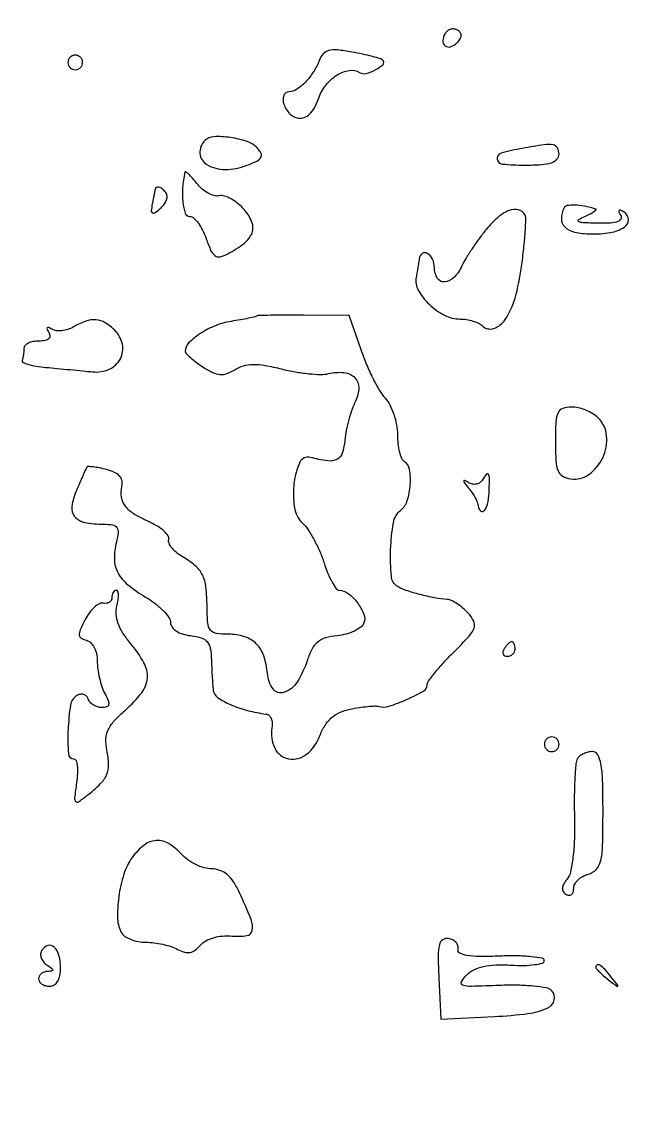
# Model space of a CAD drawing. Extents: x 0 to 5034, y 0 to 2560.
# Drawn here: x 2934.7 to 3018, y 1870.3 to 2019.5 of the extents above; entities that cross this region are included whole.
import ezdxf

# ---------------------------------------------------------------- set-up
doc = ezdxf.new("R2010")
doc.units = 0

msp = doc.modelspace()

# ---------------------------------------------------------------- linework, layer by layer
for points in [[(3315.229798, 2294.725646, 0.000021), (3228.5, 2295.347967, -0.000415)], [(3008.131203, 1867.850738, 0.001608), (2944, 1868.496437, -0.000206), (2910.429813, 1868.740272, -0.000193), (2876.13125, 1869.016786, -0.000192), (2845.700608, 1869.285571, -0.000665), (2826, 1869.493352, 0.000469), (2806.850481, 1869.702813, 0.000156), (2778.80625, 1869.974477, 0.000156), (2747.741249, 1870.25603, 0.000177), (2718, 1870.50579, -0.00022), (2688.405137, 1870.756828, -0.000198), (2657.78125, 1871.042184, -0.000198), (2630.339506, 1871.319656, -0.000631), (2612, 1871.535525, 0.000485), (2593.914008, 1871.753706, 0.000163), (2567.540625, 1872.037671, 0.000162), (2538.371653, 1872.332731, 0.000186), (2510.5, 1872.595233, -0.00021), (2483.435139, 1872.851407, -0.000217), (2456.690625, 1873.127387, -0.000209), (2433.539205, 1873.386038, -0.000941)]]:
    msp.add_lwpolyline(points, format="xyb")
for points in [[(2992.468963, 2017.949781, 0.116221), (2992.141241, 2016.967994, 0.258096), (2992.448742, 2016.268926, 0.251496), (2993.214666, 2016.146534, 0.113251), (2994.103799, 2016.703799, 0.053431), (2994.515485, 2017.214314, 0.136091), (2994.655459, 2017.664644, 0.169261), (2994.531428, 2018.059296, 0.094625), (2994.156231, 2018.403444, 0.105525), (2993.716563, 2018.560607, 0.099247), (2993.240657, 2018.529717, 0.096292), (2992.801911, 2018.315254, 0.09291)], [(2941, 2014, 0.099038), (2941.076342, 2013.618362, 0.097945), (2941.29375, 2013.29375, 0.097945), (2941.618362, 2013.076342, 0.099038), (2942, 2013, 0.099038), (2942.381638, 2013.076342, 0.097945), (2942.70625, 2013.29375, 0.097945), (2942.923658, 2013.618362, 0.099038), (2943, 2014, 0.099038), (2942.923658, 2014.381638, 0.097945), (2942.70625, 2014.70625, 0.097945), (2942.381638, 2014.923658, 0.099038), (2942, 2015, 0.099038), (2941.618362, 2014.923658, 0.097945), (2941.29375, 2014.70625, 0.097945), (2941.076342, 2014.381638, 0.099038)], [(2975.292897, 2014.297762, -0.0511), (2974.500106, 2012.714401, -0.049925), (2973.397339, 2011.311225, -0.05467), (2972.204839, 2010.31551, -0.14768), (2971.159912, 2010, 0.325111), (2970.444713, 2009.48, 0.1637), (2970.457699, 2008.305053, 0.107696), (2971.253795, 2007.00699, 0.166608), (2972.41196, 2006.410042, 0.123799), (2973.228488, 2006.492477, 0.104198), (2973.96936, 2006.951422, 0.078534), (2974.61831, 2007.801904, 0.039926), (2975.162413, 2009.036054, -0.082395), (2976.16417, 2010.870423, -0.084708), (2977.696573, 2012.262685, -0.100515), (2979.369083, 2012.907829, -0.182322), (2980.788797, 2012.630531, 0.205379), (2981.669361, 2012.498843, 0.057479), (2982.995202, 2013.015388, 0.073082), (2983.984771, 2013.740306, 0.432624), (2983.97104, 2014.312967, 0.111344), (2983.618323, 2014.509535, 0.008001), (2982.53297, 2014.810676, 0.010918), (2981.212659, 2015.12374, 0.008024), (2979.736943, 2015.415103, 0.018699), (2977.726494, 2015.701475, 0.087828), (2976.566703, 2015.618861, 0.149193), (2975.825356, 2015.171932, 0.092759)], [(2959.669626, 2003.336293, 0.218141), (2959.016494, 2001.578986, 0.246486), (2959.959923, 2000.064267, 0.136674), (2962.45467, 1999.403951, 0.087826), (2965.414073, 1999.967331, 0.021973), (2966.766299, 2000.55065, 0.140967), (2967.315363, 2001.04329, 0.254875), (2967.34824, 2001.587857, 0.078293), (2966.870573, 2002.293469, 0.123306), (2965.467725, 2003.200713, 0.046251), (2963.17456, 2003.752792, 0.045304), (2960.90218, 2003.873959, 0.189242)], [(3003, 2002.279142, 0.023851), (3000.084216, 2001.611167, 0.373203), (2999.562924, 2000.821569, 0.350229), (3000.271192, 2000.140038, 0.023105), (3003.3, 2000, 0.015532), (3005.588372, 2000.071102, 0.061781), (3006.966667, 2000.329787, 0.125112), (3007.718295, 2000.798783, 0.193359), (3008, 2001.5, 0.127847), (3007.777292, 2002.35676, 0.230871), (3007.19539, 2002.762058, 0.075849), (3005.962628, 2002.765976, 0.00732)], [(2956.950562, 1999, 0.038013), (2956.643512, 1996.917135, 0.045368), (2956.683785, 1994.933534, 0.052848), (2957.013147, 1993.436591, 0.322707), (2957.619153, 1993, -0.187553), (2958.147412, 1992.794623, -0.048589), (2958.768843, 1992.103148, -0.042532), (2959.374227, 1991.115704, -0.032397), (2959.868671, 1989.946886, 0.02182), (2960.514531, 1988.32545, 0.134951), (2961.080751, 1987.640767, 0.213461), (2961.775457, 1987.506492, 0.065522), (2962.798741, 1987.892289, 0.04055), (2965.07568, 1989.359627, 0.139778), (2966.113638, 1990.755078, 0.187395), (2966.100783, 1992.229273, 0.084006), (2965.076638, 1993.911635, 0.042519), (2964.229859, 1994.734967, 0.04551), (2963.274088, 1995.382433, 0.050256), (2962.355122, 1995.775341, 0.127082), (2961.634671, 1995.811969, -0.119987), (2960.940441, 1995.837543, -0.057622), (2960.111229, 1996.179141, -0.052303), (2959.283465, 1996.758169, -0.05124), (2958.587515, 1997.5, 0.014727), (2957.994431, 1998.232576, 0.029763), (2957.478048, 1998.765625, 0.043223), (2957.095641, 1999.05959, 0.519794)], [(2952.923489, 1996.75, 0.022627), (2952.879465, 1996.578838, 0.001278), (2952.768639, 1996.042982, 0.001959), (2952.640817, 1995.40412, 0.001435), (2952.503782, 1994.694193, 0.020367), (2952.366074, 1993.76469, 0.292577), (2952.508535, 1993.479244, 0.295382), (2952.825868, 1993.490613, 0.020624), (2953.569283, 1994.057499, 0.053729), (2954.06743, 1994.570492, 0.066817), (2954.403198, 1995.143652, 0.080372), (2954.533867, 1995.6868, 0.158628), (2954.429973, 1996.113307, 0.058821), (2954.014609, 1996.636426, 0.095878), (2953.545492, 1996.951231, 0.167479), (2953.158717, 1996.977568, 0.257983)], [(3008.689105, 1994.160933, 0.105834), (3008.326792, 1992.671292, 0.209427), (3008.775158, 1991.565396, 0.143036), (3010.088985, 1990.867002, 0.044278), (3012.335988, 1990.605303, 0.048883), (3015.003024, 1990.792953, 0.102368), (3016.93191, 1991.545439, 0.259656), (3017.468806, 1992.560005, 0.254238), (3016.89405, 1993.565481, 0.025211), (3016.401046, 1993.836839, 0.295997), (3016.193627, 1993.811237, 0.339828), (3016.151809, 1993.621791, 0.028924), (3016.404508, 1993.154508, -0.252658), (3016.433598, 1992.658815, -0.202073), (3016.031007, 1992.294388, -0.071899), (3015.023746, 1992.097167, -0.017065), (3013.309017, 1992.070285, -0.006171), (3011.293391, 1992.132368, -0.108321), (3010.664955, 1992.298828, -0.583203), (3010.654499, 1992.559388, -0.037291), (3011.5, 1993, 0.014342), (3012.233653, 1993.340508, 0.031923), (3012.765625, 1993.650094, 0.0617), (3013.034781, 1993.883374, 0.552377), (3013, 1994.006226, 0.023809), (3011.462016, 1994.379274, 0.038639), (3010.126458, 1994.530989, 0.045677), (3009.116163, 1994.474943, 0.248593)], [(2998.09696, 1991.25, 0.014407), (2997.147237, 1990.0325, 0.010948), (2996.175168, 1988.646875, 0.011095), (2995.320164, 1987.306092, 0.025291), (2994.750177, 1986.25, -0.079776), (2993.657746, 1984.66531, -0.187519), (2992.377214, 1984.066683, -0.28107), (2991.393929, 1984.580387, -0.136172), (2991, 1986, 0.109369), (2990.742122, 1987.16484, 0.149393), (2990.027777, 1987.959323, 0.29569), (2989.327495, 1987.936115, 0.218639), (2988.923489, 1987.25, -0.012213), (2988.872406, 1986.847012, -0.003093), (2988.769396, 1986.195014, -0.003153), (2988.64237, 1985.451393, -0.003182), (2988.506359, 1984.71175, 0.176445), (2988.794056, 1982.941099, 0.074677), (2990.290449, 1981.010808, 0.071303), (2992.392935, 1979.510109, 0.119957), (2994.488561, 1979, -0.039113), (2995.366643, 1978.931207, -0.034852), (2996.258827, 1978.726025, -0.036548), (2997.036463, 1978.425496, -0.083783), (2997.55, 1978.067321, 0.283921), (2999.091518, 1977.717882, 0.165257), (3000.644403, 1978.917908, 0.078211), (3001.993376, 1981.865316, 0.03373), (3002.878137, 1986.10604, 0.007809), (3003.186768, 1988.610165, 0.011141), (3003.376337, 1990.842087, 0.00729), (3003.465345, 1992.700005, 0.142636), (3003.324867, 1993.25, 0.203811), (3002.440287, 1993.902102, 0.150757), (3001.213456, 1993.820861, 0.089162), (2999.712692, 1992.914641, 0.039628)], [(2966.709435, 1979.386754, -0.136985), (2966.531284, 1979.292408, -0.003333), (2965.612347, 1979.098375, -0.007009), (2964.522177, 1978.89164, -0.004681), (2963.268767, 1978.68418, 0.05717), (2961.125924, 1978.093709, 0.048778), (2959.04675, 1977.009744, 0.051639), (2957.472395, 1975.733384, 0.199164), (2957, 1974.594482, 0.196754), (2957.120362, 1974.300453, 0.017714), (2957.709921, 1973.742033, 0.020919), (2958.490966, 1973.109109, 0.014789), (2959.416752, 1972.46259, 0.030833), (2960.743059, 1971.706022, 0.093335), (2961.740572, 1971.429288, 0.10941), (2962.677126, 1971.555034, 0.051753), (2963.777724, 1972.093259, -0.070184), (2964.953333, 1972.615589, -0.065701), (2966.254685, 1972.807954, -0.04783), (2967.890625, 1972.676723, -0.017762), (2970.150538, 1972.192312, 0.01836), (2971.989845, 1971.800357, 0.018325), (2973.85411, 1971.544109, 0.018509), (2975.494936, 1971.440706, 0.065933), (2976.539566, 1971.551594, -0.08343), (2978.663475, 1971.70255, -0.175485), (2980.137342, 1971.003362, -0.203414), (2980.689421, 1969.617361, -0.111749), (2980.239056, 1967.815036, 0.032678), (2979.770376, 1966.712989, 0.017447), (2979.329993, 1965.298792, 0.017299), (2978.979418, 1963.817538, 0.025755), (2978.785269, 1962.5, -0.053122), (2978.420985, 1960.711642, -0.202384), (2977.697302, 1959.863645, -0.152922), (2976.433813, 1959.657844, -0.02736), (2974.061928, 1960.130592, 0.361069), (2972.63483, 1959.456015, 0.080041), (2971.839418, 1956.652854, 0.066849), (2971.895484, 1953.30688, 0.165336), (2973.009453, 1951.156462, -0.055271), (2973.756338, 1950.261118, -0.021857), (2974.583281, 1948.885023, -0.021313), (2975.354784, 1947.307194, -0.024996), (2975.944791, 1945.75, 0.019249), (2976.470341, 1944.313322, 0.028363), (2977.049562, 1943.101562, 0.02748), (2977.607201, 1942.207253, 0.244267), (2978.006124, 1942, -0.166921), (2979.230544, 1941.579521, -0.066083), (2980.495125, 1940.29413, -0.06673), (2981.364887, 1938.746476, -0.188471), (2981.372399, 1937.528072, -0.14034), (2980.947292, 1936.963344, -0.051042), (2980.082108, 1936.439214, -0.045611), (2978.963508, 1936.028965, -0.040338), (2977.7419, 1935.807011, 0.044704), (2976.161273, 1935.505568, 0.101638), (2975.088035, 1934.946314, 0.100522), (2974.315007, 1934.004844, 0.043095), (2973.677068, 1932.5, -0.06148), (2972.26873, 1929.489985, -0.172558), (2970.469575, 1928.068648, -0.3306), (2968.988297, 1928.545939, -0.1353), (2968.216987, 1930.648887, 0.060289), (2967.723604, 1933.045795, 0.115729), (2966.696974, 1934.705813, 0.123384), (2965.090893, 1935.67065, 0.073994), (2962.877555, 1936, -0.036882), (2961.214842, 1936.122815, -0.193943), (2960.440501, 1936.577128, -0.145934), (2960.075374, 1937.526229, -0.018339), (2959.984687, 1939.75, 0.026042), (2959.832836, 1942.451252, 0.089999), (2959.337485, 1944.124985, 0.103862), (2958.32926, 1945.386567, 0.041308), (2956.5, 1946.656942, -0.044265), (2955.753705, 1947.181784, -0.053569), (2955.16276, 1947.800586, -0.062593), (2954.801868, 1948.416084, -0.159278), (2954.756204, 1948.925554, 0.206391), (2954.662819, 1949.437135, 0.058698), (2954.127513, 1950.066412, 0.048592), (2953.292671, 1950.703099, 0.035126), (2952.256204, 1951.248258, -0.030949), (2950.095211, 1952.361975, -0.091512), (2948.845295, 1953.458819, -0.129777), (2948.31139, 1954.687548, -0.096805), (2948.37254, 1956.170319, 0.111738), (2948.381518, 1956.939462, 0.133425), (2948.050226, 1957.581819, 0.10103), (2947.348802, 1958.091062, 0.045203), (2946.267544, 1958.468987, 0.012095), (2945.295047, 1958.688208, 0.018818), (2944.446684, 1958.825024, 0.013595), (2943.760443, 1958.890466, 0.281468), (2943.584482, 1958.798668, 0.029202), (2943.470584, 1958.581387, 0.001072), (2943.089436, 1957.73311, 0.001952), (2942.644658, 1956.726984, 0.001369), (2942.151311, 1955.590642, 0.064433), (2941.541571, 1953.455513, 0.210644), (2941.918613, 1952.070201, 0.177878), (2943.268832, 1951.264926, 0.044831), (2945.858408, 1951.015313, -0.038026), (2947.102505, 1950.912432, -0.199859), (2947.673893, 1950.559715, -0.186732), (2947.84821, 1949.888311, -0.032691), (2947.6093, 1948.579463, 0.065215), (2947.338744, 1946.250663, 0.118884), (2947.811987, 1944.406851, 0.100259), (2949.150658, 1942.777418, 0.037556), (2951.589304, 1941.07981, -0.029547), (2952.89486, 1940.201651, -0.036068), (2953.998108, 1939.227561, -0.039028), (2954.776588, 1938.298372, -0.156088), (2955, 1937.600148, 0.160773), (2955.200099, 1936.99393, 0.089677), (2955.772459, 1936.45612, 0.069654), (2956.65293, 1936.045557, 0.045703), (2957.75, 1935.816422, -0.043453), (2959.196866, 1935.521002, -0.144921), (2960.001384, 1934.99838, -0.134961), (2960.424057, 1934.097195, -0.035706), (2960.582494, 1932.5, 0.004009), (2960.626376, 1931.264715, 0.004044), (2960.689961, 1930.033858, 0.003945), (2960.762476, 1928.962629, 0.016308), (2960.832494, 1928.317388, 0.212219), (2961.421286, 1927.376029, 0.04449), (2963.163675, 1926.413486, 0.040821), (2965.488327, 1925.606344, 0.033893), (2968.062858, 1925.125, -0.165926), (2968.445771, 1924.941953, -0.101367), (2968.728931, 1924.522656, -0.080353), (2968.869003, 1923.928622, -0.058632), (2968.837817, 1923.25, 0.152965), (2969.231937, 1920.463832, 0.241455), (2971.108505, 1919.028785, 0.215781), (2973.561479, 1919.64477, 0.13552), (2975.334211, 1922.074469, -0.046252), (2976.041982, 1923.527177, -0.074367), (2976.921713, 1924.583879, -0.076902), (2978.049036, 1925.313756, -0.053073), (2979.497347, 1925.78573, -0.013316), (2980.713813, 1926.010043, -0.015283), (2981.885956, 1926.157515, -0.014487), (2982.881273, 1926.222921, -0.080097), (2983.412291, 1926.157163, 0.150019), (2984.781542, 1926.177371, 0.026512), (2987.208816, 1927.106518, 0.022785), (2989.514876, 1928.26103, 0.27167), (2990, 1929.087987, -0.15994), (2990.162854, 1929.584075, -0.011564), (2991.056676, 1930.741689, -0.015271), (2992.219222, 1932.091011, -0.010921), (2993.597194, 1933.530528, 0.009972), (2995.728858, 1935.748962, 0.097675), (2996.40526, 1936.850277, 0.205968), (2996.359159, 1937.76772, 0.069889), (2995.593038, 1938.897194, 0.03255), (2994.888348, 1939.580723, 0.031868), (2994.096118, 1940.172255, 0.033545), (2993.334933, 1940.598614, 0.09385), (2992.745844, 1940.753034, -0.029919), (2991.057759, 1940.972073, -0.016185), (2989.013147, 1941.431914, -0.015161), (2987.104312, 1941.988896, -0.059908), (2985.996241, 1942.502323, -0.236478), (2985.122063, 1943.919234, -0.031209), (2985.027623, 1947.554402, -0.032781), (2985.401307, 1951.206606, -0.179535), (2986.375, 1952.896259, 0.141906), (2987.28553, 1954.23826, 0.059949), (2987.710217, 1956.394641, 0.061179), (2987.610763, 1958.486571, 0.215106), (2986.875, 1959.577254, -0.162432), (2986.536417, 1959.983197, -0.034519), (2986.257031, 1960.873401, -0.032736), (2986.064202, 1961.999112, -0.026056), (2986, 1963.230276, 0.046534), (2985.876111, 1964.558555, 0.035213), (2985.504565, 1965.975747, 0.036066), (2984.960049, 1967.267615, 0.066238), (2984.313412, 1968.206177, -0.050855), (2983.554768, 1969.238108, -0.016371), (2982.643717, 1970.907442, -0.01614), (2981.745285, 1972.843065, -0.017408), (2980.997745, 1974.784918), (2979.368667, 1979.5), (2973.143768, 1979.542768, 0.003008), (2970.742464, 1979.544819, 0.00477), (2968.685912, 1979.514581, 0.001309), (2966.901365, 1979.466635, 0.18451)], [(2941.74208, 1977.915469, -0.053353), (2940.984573, 1977.576523, -0.051562), (2940.163739, 1977.400632, -0.055878), (2939.404667, 1977.403351, -0.110029), (2938.837572, 1977.600386, 0.029721), (2938.384571, 1977.844431, 0.318868), (2938.190583, 1977.808605, 0.311601), (2938.157442, 1977.61163, 0.029041), (2938.404508, 1977.154508, -0.129362), (2938.550979, 1976.674693, -0.22904), (2938.389078, 1976.303543, -0.136098), (2937.891493, 1976.070128, -0.042046), (2937.059017, 1976, 0.0466), (2936.270941, 1975.926392, 0.066561), (2935.604836, 1975.70625, 0.086673), (2935.155423, 1975.381985, 0.195654), (2935, 1975, -0.021249), (2934.981714, 1974.569913, -0.016468), (2934.926562, 1974.10437, -0.016753), (2934.846082, 1973.672767, -0.038037), (2934.75, 1973.355303, 0.396962), (2934.859156, 1973.086581, 0.036035), (2935.601562, 1972.809553, 0.031519), (2936.675568, 1972.567025, 0.017837), (2938, 1972.402751, -0.001043), (2939.549334, 1972.263216, -0.000705), (2941.315245, 1972.097952, -0.00071), (2943.021599, 1971.933388, -0.001417), (2944.371045, 1971.797447, 0.130156), (2946.627412, 1972.151449, 0.168551), (2948.152129, 1973.567434, 0.177419), (2948.427645, 1975.562799, 0.143836), (2947.385761, 1977.471382, 0.060852), (2946.082656, 1978.490779, 0.116463), (2944.82491, 1978.894235, 0.106435), (2943.441986, 1978.708446, 0.045461)], [(3007.5, 1962.249444, 0.014007), (3007.5735, 1959.6263, 0.084226), (3007.875581, 1958.300852, 0.163588), (3008.502816, 1957.580545, 0.09734), (3009.587505, 1957.201743, 0.1929), (3012.08201, 1957.810079, 0.13134), (3013.961741, 1960.090903, 0.127325), (3014.486723, 1963.063263, 0.178596), (3013.368891, 1965.488252, 0.060199), (3012.630826, 1966.067176, 0.039075), (3011.661264, 1966.555761, 0.038981), (3010.623392, 1966.889077, 0.058337), (3009.678571, 1966.999444, 0.08655), (3008.507903, 1966.794965, 0.201456), (3007.864704, 1966.2039, 0.095683), (3007.566157, 1964.979877, 0.012113)], [(2997.489919, 1956.983688, -0.114024), (2997.159704, 1956.650317, -0.098926), (2996.699422, 1956.473972, -0.092469), (2996.179442, 1956.482162, -0.085227), (2995.680902, 1956.675647, 0.016785), (2995.112256, 1956.991253, 0.553529), (2995.000888, 1956.924801, 0.170496), (2995.078573, 1956.687219, 0.006443), (2995.664963, 1955.941958, -0.01969), (2996.11713, 1955.334863, -0.020633), (2996.512698, 1954.703263, -0.020817), (2996.807546, 1954.132238, -0.080702), (2996.914963, 1953.75, 0.119949), (2997.234491, 1952.879138, 0.469452), (2997.728712, 1952.828274, 0.142219), (2998.235741, 1953.728407, 0.046707), (2998.44566, 1955.25, 0.005899), (2998.509816, 1957.257342, 0.131748), (2998.371628, 1957.817569, 0.53535), (2998.092494, 1957.841049, 0.029531)], [(2947, 1941, -0.124499), (2946.908615, 1940.638679, -0.12683), (2946.656828, 1940.367188, -0.112513), (2946.277872, 1940.2303, -0.083536), (2945.831753, 1940.25, 0.18059), (2945.291106, 1940.170217, 0.058515), (2944.622552, 1939.692188, 0.049532), (2943.942331, 1938.93846, 0.038336), (2943.355838, 1938, 0.015908), (2942.683698, 1936.60898, 0.120028), (2942.554377, 1935.895838, 0.24576), (2942.816102, 1935.460685, 0.083111), (2943.524085, 1935.176676, -0.142453), (2944.09213, 1934.867337, -0.076735), (2944.569529, 1934.220705, -0.06564), (2944.891068, 1933.344474, -0.055208), (2945, 1932.360934, 0.034323), (2945.075292, 1931.265412, 0.023125), (2945.304085, 1930.032476, 0.023338), (2945.638158, 1928.854711, 0.04211), (2946.035184, 1927.934259, -0.024527), (2946.500107, 1926.952697, -0.152537), (2946.549863, 1926.404815, -0.269295), (2946.273539, 1926.101143, -0.076751), (2945.618517, 1926, -0.074981), (2945.034195, 1926.088122, -0.067277), (2944.477895, 1926.345759, -0.070384), (2944.032944, 1926.727127, -0.100311), (2943.774316, 1927.177051, 0.117017), (2943.532001, 1927.56812, 0.128568), (2943.147368, 1927.792123, 0.118107), (2942.675477, 1927.809358, 0.088972), (2942.190983, 1927.618034, 0.219462), (2941.351794, 1926.35143, 0.027717), (2941.023524, 1923.000492, 0.026635), (2941.059701, 1919.719314, 0.395508), (2941.826807, 1919, -0.327213), (2942.115102, 1918.78871, -0.049639), (2942.270764, 1918.046285, -0.039738), (2942.300171, 1916.997952, -0.023589), (2942.177101, 1915.753311, 0.006798), (2941.902955, 1913.690626, 0.20305), (2942.04618, 1913.196487, 0.389909), (2942.425836, 1913.141252, 0.017054), (2943.600294, 1914.003311, 0.025843), (2945.418695, 1915.594843, 0.09699), (2946.279489, 1916.834929, 0.112347), (2946.542868, 1918.206981, 0.040846), (2946.312729, 1920.186354, -0.058208), (2946.188162, 1921.718736, -0.100314), (2946.485216, 1922.958714, -0.07874), (2947.306749, 1924.179754, -0.025295), (2948.87831, 1925.706133, 0.04772), (2951.070244, 1928.034649, 0.147485), (2951.837059, 1930.029599, 0.147101), (2951.37417, 1932.119219, 0.047386), (2949.550346, 1934.757797, -0.032229), (2948.512107, 1936.166709, -0.0539), (2947.855418, 1937.48242, -0.065257), (2947.575736, 1938.704888, -0.087816), (2947.666978, 1939.834523, 0.025294), (2947.839796, 1940.664863, 0.044496), (2947.885781, 1941.363891, 0.061537), (2947.814298, 1941.849466, 0.337425), (2947.616631, 1942, 0.159306), (2947.381437, 1941.923113, 0.096882), (2947.181135, 1941.70625, 0.078607), (2947.045875, 1941.382425, 0.059765)], [(3000.5, 1934, 0.082592), (3000.343488, 1933.6179, 0.161196), (3000.3746, 1933.29375, 0.182303), (3000.586039, 1933.078288, 0.108972), (3000.940983, 1933, 0.093332), (3001.345238, 1933.076123, 0.09642), (3001.688914, 1933.29375, 0.099167), (3001.918938, 1933.618444, 0.105053), (3002, 1934, 0.042167), (3001.967655, 1934.382849, 0.061769), (3001.870461, 1934.70625, 0.081139), (3001.727648, 1934.92554, 0.210953), (3001.559017, 1935, 0.151918), (3001.34829, 1934.934461, 0.038439), (3001.066025, 1934.70625, 0.035638), (3000.768994, 1934.382774, 0.029505)], [(3006, 1921, 0.099038), (3006.076342, 1920.618362, 0.097945), (3006.29375, 1920.29375, 0.097945), (3006.618362, 1920.076342, 0.099038), (3007, 1920, 0.099038), (3007.381638, 1920.076342, 0.097945), (3007.70625, 1920.29375, 0.097945), (3007.923658, 1920.618362, 0.099038), (3008, 1921, 0.099038), (3007.923658, 1921.381638, 0.097945), (3007.70625, 1921.70625, 0.097945), (3007.381638, 1921.923658, 0.099038), (3007, 1922, 0.099038), (3006.618362, 1921.923658, 0.097945), (3006.29375, 1921.70625, 0.097945), (3006.076342, 1921.381638, 0.099038)], [(3010.521937, 1919.035495, 0.117667), (3010.294372, 1918.34722, 0.008146), (3010.152943, 1916.293828, 0.011232), (3010.078485, 1913.81369, 0.008196), (3010.102859, 1911.056574, -0.014067), (3010.094302, 1908.107502, -0.022041), (3009.90401, 1905.578742, -0.023329), (3009.572876, 1903.600289, -0.120641), (3009.091381, 1902.610107, 0.042824), (3008.619575, 1901.93091, 0.11408), (3008.449407, 1901.369592, 0.160166), (3008.567353, 1900.908562, 0.112756), (3008.951442, 1900.530011, 0.117112), (3009.350417, 1900.397612, 0.185993), (3009.691986, 1900.49603, 0.154776), (3009.921826, 1900.821154, 0.077214), (3010, 1901.324352, -0.124701), (3010.149596, 1901.914842, -0.074608), (3010.5875, 1902.496671, -0.066933), (3011.235379, 1902.982079, -0.063475), (3012, 1903.289749, 0.141547), (3013.07047, 1903.927068, 0.131881), (3013.672068, 1905.054084, 0.050923), (3013.941968, 1907.179485, 0.006138), (3014, 1911.90638, 0.007162), (3013.940511, 1916.05918, 0.036903), (3013.70549, 1918.345816, 0.081889), (3013.269451, 1919.580026, 0.273471), (3012.559017, 1920, 0.059864), (3011.963605, 1919.928456, 0.050801), (3011.366219, 1919.716677, 0.053147), (3010.855702, 1919.404801, 0.090907)], [(2949.788973, 1905.582135, 0.080299), (2948.630727, 1903.291012, 0.042957), (2947.930723, 1900.18913, 0.042765), (2947.777475, 1897.16396, 0.13041), (2948.368914, 1895.212101, 0.116651), (2948.834495, 1894.74692, 0.049122), (2949.63433, 1894.356055, 0.045021), (2950.610294, 1894.089721, 0.044135), (2951.624758, 1894, -0.032602), (2952.71827, 1893.928622, -0.022928), (2953.932476, 1893.712423, -0.023232), (2955.080158, 1893.396626, -0.044135), (2955.960736, 1893.021013, 0.05435), (2956.890055, 1892.646806, 0.113459), (2957.665023, 1892.609378, 0.116507), (2958.365153, 1892.913393, 0.05918), (2959.065173, 1893.578529, -0.093741), (2959.794008, 1894.181455, -0.055658), (2960.838733, 1894.614562, -0.049944), (2962.085738, 1894.844048, -0.042895), (2963.420179, 1894.839313, 0.05912), (2965.424523, 1894.897087, 0.325413), (2966.151389, 1895.610603, 0.138822), (2965.984514, 1897.115647, 0.011589), (2964.407151, 1900.75, 0.035196), (2963.589351, 1902.236283, 0.072565), (2962.718087, 1903.233161, 0.09065), (2961.739863, 1903.802194, 0.086729), (2960.60807, 1904, -0.071447), (2959.596083, 1904.145349, -0.041966), (2958.45336, 1904.5875, -0.041049), (2957.361928, 1905.23452, -0.054569), (2956.5, 1906, 0.073051), (2954.746166, 1907.445704, 0.152601), (2953.044994, 1907.863237, 0.150676), (2951.393835, 1907.239307, 0.070638)], [(2991.596776, 1889.137265), (2991.863082, 1883.5), (2999.181541, 1883.862903, 0.019085), (3003.75456, 1884.265041, 0.075535), (3006.462172, 1885.033843, 0.232807), (3007.353245, 1886.122579, 0.259026), (3006.983206, 1887.416794, 0.156705), (3006.297163, 1887.769188, 0.017007), (3004.510576, 1888.002081, 0.019535), (3002.308998, 1888.126713, 0.01457), (2999.876634, 1888.098369, -0.004104), (2996.047138, 1887.973557, -0.081354), (2994.887712, 1888.134556, -0.468138), (2994.694656, 1888.597881, -0.076279), (2995.35565, 1889.498507, -0.081919), (2996.370965, 1890.226303, -0.059518), (2997.684067, 1890.690138, -0.046809), (2999.361577, 1890.90452, -0.023749), (3001.491536, 1890.87485, 0.018304), (3003.210804, 1890.83218, 0.030201), (3004.659765, 1890.936938, 0.031214), (3005.728107, 1891.147905, 0.339021), (3005.980579, 1891.473409, 0.364269), (3005.704295, 1891.806344, 0.018816), (3004.216836, 1892.018743, 0.022624), (3002.27547, 1892.133352, 0.01363), (2999.969001, 1892.102139, -0.010911), (2997.189359, 1892.049408, -0.040009), (2995.436149, 1892.194957, -0.08105), (2994.465813, 1892.521423, -0.339995), (2994.226096, 1893.045453, 0.133461), (2994.207637, 1893.519544, 0.107336), (2993.954016, 1893.964437, 0.093081), (2993.500136, 1894.311772, 0.074827), (2992.915235, 1894.504428, 0.19648), (2992.141303, 1894.33201, 0.182665), (2991.679596, 1893.660355, 0.062996), (2991.508543, 1892.180228, 0.009109)], [(2937.440983, 1892.904508, 0.121774), (2937.280987, 1892.407118, 0.09954), (2937.353397, 1891.851367, 0.090282), (2937.648105, 1891.3221, 0.079679), (2938.121885, 1890.903509, -0.017021), (2938.750728, 1890.474541, -0.201371), (2938.899621, 1890.226533, -0.406169), (2938.781595, 1890.064103, -0.039658), (2938.25, 1890.015313, 0.07833), (2937.772489, 1889.934037, 0.089546), (2937.367188, 1889.710748, 0.099425), (2937.096112, 1889.382594, 0.123684), (2937, 1889, 0.148195), (2937.115568, 1888.618646, 0.098894), (2937.440625, 1888.29375, 0.082425), (2937.926543, 1888.074694, 0.064853), (2938.5, 1888, 0.1393), (2939.115743, 1888.17494, 0.117066), (2939.596373, 1888.656831, 0.088683), (2939.900008, 1889.430217, 0.049343), (2940, 1890.440983, 0.061524), (2939.782804, 1892.199418, 0.14057), (2939.118866, 1893.345421, 0.274967), (2938.263322, 1893.545486, 0.179457)], [(3013, 1890.622445, 0.184603), (3013.08115, 1890.410139, 0.013803), (3013.514062, 1889.952641, 0.017649), (3014.079598, 1889.425681, 0.012436), (3014.75, 1888.872445, 0.001576), (3015.879507, 1887.99236, 0.377591), (3016, 1888, 0.377591), (3016.00764, 1888.120493, 0.001576), (3015.127555, 1889.25, 0.017685), (3014.23668, 1890.306759, 0.065617), (3013.573889, 1890.869516, 0.241985), (3013.193395, 1890.90695, 0.307699)]]:
    msp.add_lwpolyline(points, format="xyb", close=True)

doc.saveas('drawing.dxf')
